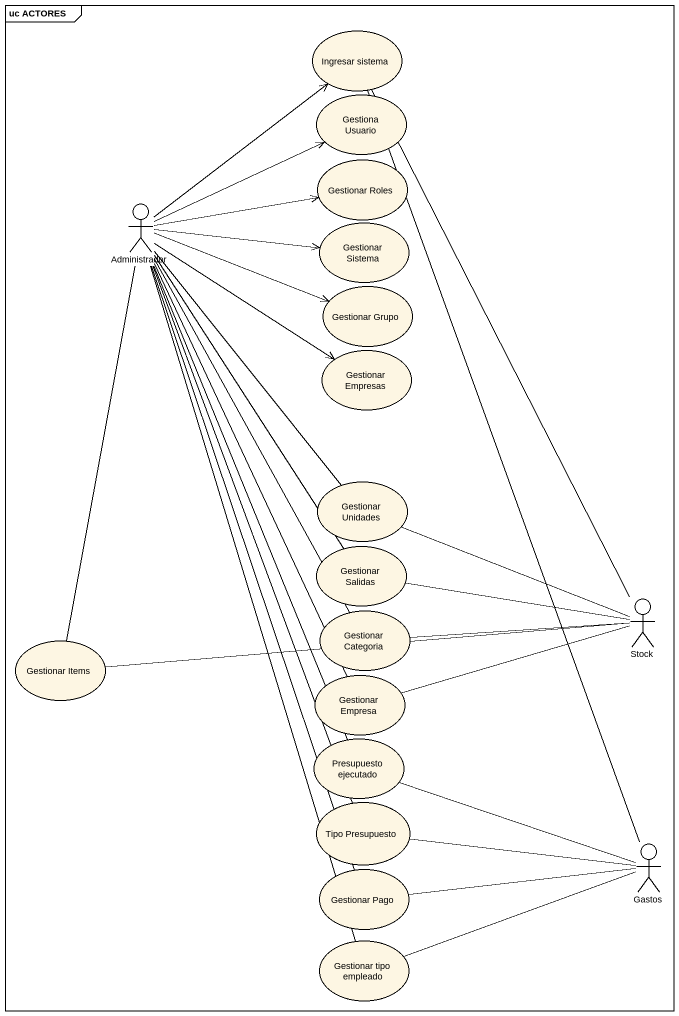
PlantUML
@startuml
mainframe uc ACTORES
usecase "Ingresar sistema" as Ingresar_sistema
usecase "Gestiona Usuario" as Gestiona_Usuario
usecase "Gestionar Roles" as Gestionar_Roles
actor Administrador
usecase "Gestionar Sistema" as Gestionar_Sistema
usecase "Gestionar Grupo" as Gestionar_Grupo
usecase "Gestionar Empresas" as Gestionar_Empresas
usecase "Gestionar Unidades" as Gestionar_Unidades
usecase "Gestionar Salidas" as Gestionar_Salidas
usecase "Gestionar Categoria" as Gestionar_Categoria
actor Stock
usecase "Gestionar Items" as Gestionar_Items
usecase "Gestionar Empresa" as Gestionar_Empresa
usecase "Presupuesto ejecutado" as Presupuesto_ejecutado
usecase "Tipo Presupuesto" as Tipo_Presupuesto
actor Gastos
usecase "Gestionar Pago" as Gestionar_Pago
usecase "Gestionar tipo empleado" as Gestionar_tipo_empleado
Administrador -up-> Ingresar_sistema
Administrador -right-> Gestiona_Usuario
Administrador -right-> Gestionar_Roles
Administrador -right-> Gestionar_Sistema
Administrador -right-> Gestionar_Grupo
Administrador --> Gestionar_Empresas
Administrador -- Gestionar_Unidades
Administrador -- Gestionar_Salidas
Administrador -- Gestionar_Categoria
Administrador -- Gestionar_Items
Administrador -- Gestionar_Empresa
Administrador -- Presupuesto_ejecutado
Administrador -- Tipo_Presupuesto
Administrador -- Gestionar_Pago
Administrador -- Gestionar_tipo_empleado
Stock -up- Ingresar_sistema
Stock -left- Gestionar_Unidades
Stock -left- Gestionar_Salidas
Stock -left- Gestionar_Categoria
Stock -left- Gestionar_Items
Stock -left- Gestionar_Empresa
Gastos -up- Ingresar_sistema
Gastos -left- Presupuesto_ejecutado
Gastos -left- Tipo_Presupuesto
Gastos -left- Gestionar_Pago
Gastos -left- Gestionar_tipo_empleado
@enduml
